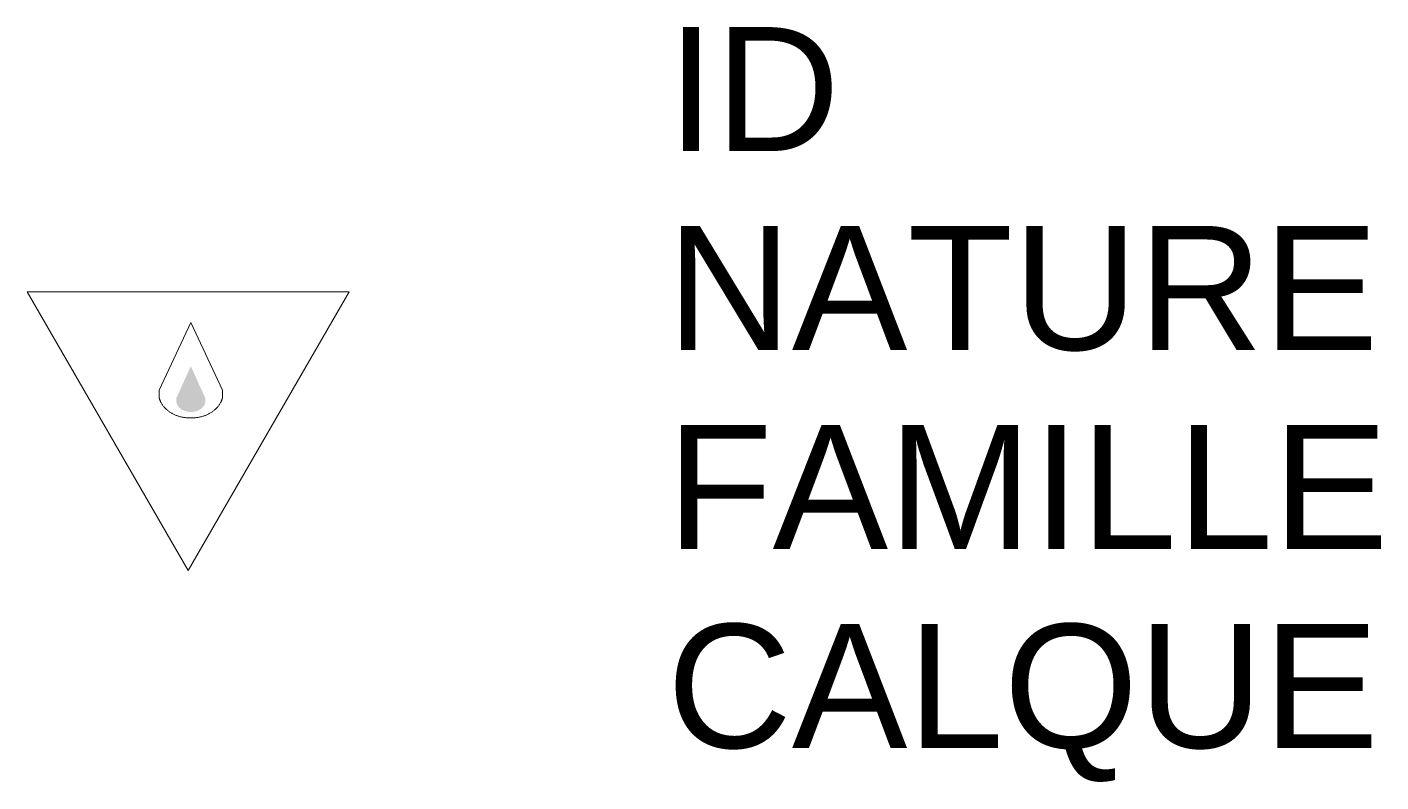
# Model space of a CAD drawing. Header units: metres. Extents: x 3246.85 to 3249.04, y 1829.05 to 1830.27.
import ezdxf

# ---------------------------------------------------------------- set-up
doc = ezdxf.new("R2010")
doc.units = ezdxf.units.M
doc.linetypes.add('Socle_Continu', pattern=[2.5, 2.5, 0])
doc.layers.add('GAZFL_SCI', color=40, linetype='Socle_Continu', lineweight=13)
doc.styles.get("Standard").update_dxf_attribs({"font": 'arial.ttf'})

msp = doc.modelspace()

# ---------------------------------------------------------------- hatches: boundary and pattern name
at = {"layer": 'GAZFL_SCI', "linetype": 'Socle_Continu'}
h = msp.add_hatch(color=256, dxfattribs=at)
edge = h.paths.add_edge_path()
edge.add_line((3247.1179, 1829.7222), (3247.0946, 1829.6707))
edge.add_line((3247.0946, 1829.6707), (3247.0946, 1829.6643))
edge.add_ellipse((3247.1179, 1829.6659), major_axis=(-0.0234, 0), ratio=0.758629, start_angle=5.446, end_angle=174.554)
edge.add_line((3247.1412, 1829.6643), (3247.1412, 1829.6707))
edge.add_line((3247.1412, 1829.6707), (3247.1179, 1829.7222))

# ---------------------------------------------------------------- linework, layer by layer
at = {"layer": 'GAZFL_SCI', "linetype": 'Socle_Continu', "flags": 128}
msp.add_lwpolyline([(3246.8537, 1829.8423), (3247.3733, 1829.8424), (3247.1135, 1829.3924)], close=True, dxfattribs=at)
at = {"layer": 'GAZFL_SCI', "linetype": 'Socle_Continu'}
msp.add_lwpolyline([(3247.1688, 1829.6707), (3247.1688, 1829.6836), (3247.1179, 1829.7929), (3247.067, 1829.6836), (3247.067, 1829.6707, 0.066358), (3247.0699, 1829.6633, 0.1059), (3247.0813, 1829.65, 0.086348), (3247.0975, 1829.6416, 0.076263), (3247.1179, 1829.6385, 0.076263), (3247.1383, 1829.6416, 0.086348), (3247.1545, 1829.65, 0.1059), (3247.166, 1829.6633, 0.066358)], format="xyb", close=True, dxfattribs=at)

# ---------------------------------------------------------------- texts
at = {"layer": 'GAZFL_SCI', "linetype": 'Socle_Continu', "flags": 9}
for tag, p, s in [('ID', (3247.8862, 1830.0696), 'JP_2451'), ('NATURE', (3247.8862, 1829.7484), 'Repérage de réseau'), ('FAMILLE', (3247.8862, 1829.4271), 'Gaz'), ('CALQUE', (3247.8862, 1829.1058), 'GAZFL_SCI')]:
    msp.add_attdef(tag, p, s, height=0.2, dxfattribs=at)

doc.saveas('drawing.dxf')
